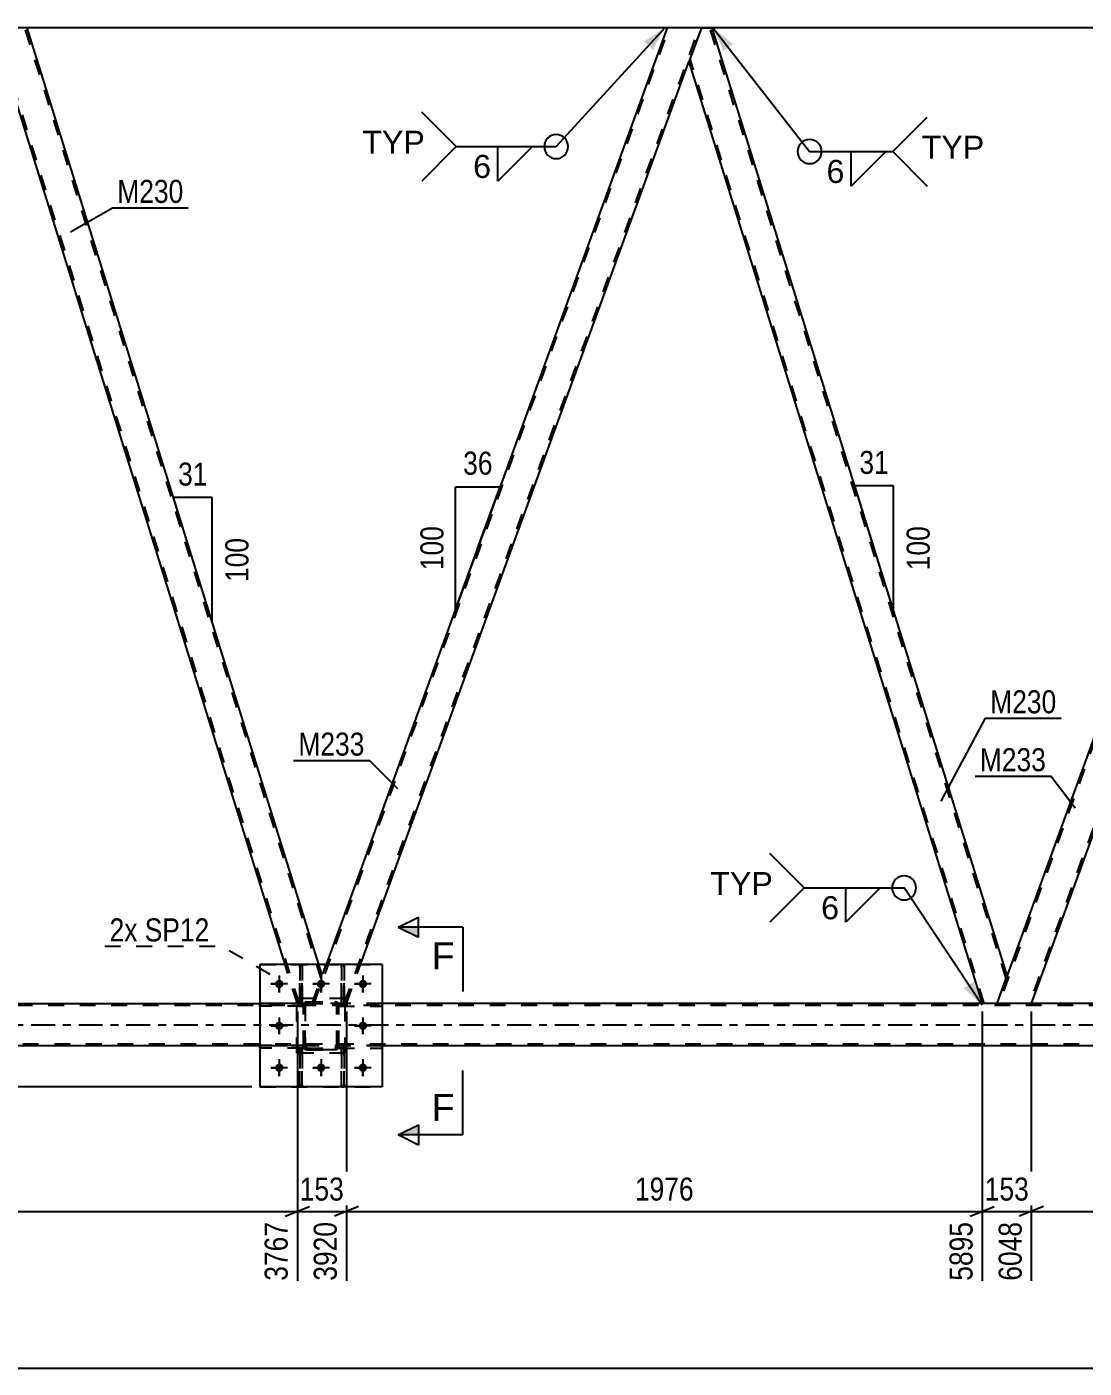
# Model space of a CAD drawing. Header units: millimetres. Extents: x 0 to 841, y 0 to 594.
# Drawn here: x 132.5 to 263.9, y 282.4 to 449 of the extents above; entities that cross this region are included whole.
import ezdxf

# ---------------------------------------------------------------- set-up
doc = ezdxf.new("R2010")
doc.units = ezdxf.units.MM
doc.linetypes.add('DXK_LINE_DOT2', pattern=[3.9198, 1.9599, -1.9599])
doc.linetypes.add('DXK_LINE_DOT3', pattern=[5.9187, 2.979, -0.9799, 0.9799, -0.9799])
doc.styles.add('Arial', font='ARIAL.TTF', dxfattribs={"height": 0.2})
doc.styles.add('Arial Narrow', font='ARIALN.TTF', dxfattribs={"height": 0.2})

# ---------------------------------------------------------------- blocks, each defined once
blk = doc.blocks.new('Part-247343265-35528 - 2635')
at = {"color": 7, "linetype": 'DXK_LINE_DOT2'}
for p, q in [((161.43, 327.33), (161.43, 327.65)), ((161.43, 327.65), (166.83, 327.65)), ((166.83, 327.33), (161.43, 327.33)), ((166.23, 327.33), (166.23, 327.65)), ((166.23, 327.65), (166.83, 327.65)), ((166.23, 327.33), (166.83, 327.33)), ((166.83, 327.33), (166.83, 327.65)), ((166.83, 327.65), (166.83, 327.33))]:
    blk.add_line(p, q, dxfattribs=at)
blk = doc.blocks.new('Part-247343265-35522 - 2635')
at = {"color": 7, "linetype": 'DXK_LINE_DOT2'}
for p, q in [((166.83, 327.41), (166.87, 327.59)), ((166.87, 327.59), (166.83, 327.41)), ((166.83, 322.37), (166.83, 327.41)), ((166.83, 327.41), (166.83, 327.41)), ((166.83, 322.37), (166.83, 327.41)), ((167.07, 327.41), (167.09, 327.5)), ((167.09, 327.5), (167.07, 327.41)), ((167.07, 322.37), (167.07, 327.41)), ((167.07, 327.41), (167.07, 327.41)), ((167.07, 327.41), (167.07, 322.37)), ((167.09, 327.5), (167.14, 327.58)), ((167.14, 327.58), (167.09, 327.5)), ((167.13, 327.85), (167.31, 327.89)), ((167.31, 327.89), (167.13, 327.85)), ((167.14, 327.58), (167.22, 327.63)), ((167.22, 327.63), (167.14, 327.58)), ((167.22, 327.63), (167.31, 327.65)), ((167.31, 327.65), (167.22, 327.63)), ((167.31, 327.89), (170.75, 327.89)), ((167.31, 327.89), (167.31, 327.89)), ((167.31, 327.89), (170.75, 327.89)), ((167.31, 327.65), (170.75, 327.65)), ((167.31, 327.65), (167.31, 327.65)), ((167.31, 327.65), (170.75, 327.65)), ((170.75, 327.89), (170.75, 327.89)), ((170.75, 327.89), (170.93, 327.85)), ((170.93, 327.85), (170.75, 327.89)), ((170.75, 327.65), (170.75, 327.65)), ((170.75, 327.65), (170.84, 327.63)), ((170.84, 327.63), (170.92, 327.58)), ((170.92, 327.58), (170.97, 327.5)), ((170.97, 327.5), (170.92, 327.58)), ((170.97, 327.5), (170.99, 327.41)), ((170.99, 327.41), (170.97, 327.5)), ((170.99, 322.37), (170.99, 327.41)), ((170.99, 327.41), (170.99, 327.41)), ((170.99, 322.37), (170.99, 327.41)), ((171.19, 327.59), (171.23, 327.41)), ((171.23, 327.41), (171.19, 327.59)), ((171.23, 322.37), (171.23, 327.41)), ((171.23, 327.41), (171.23, 327.41)), ((171.23, 322.37), (171.23, 327.41)), ((166.83, 322.37), (166.83, 322.37)), ((166.87, 322.19), (166.83, 322.37)), ((166.83, 322.37), (166.87, 322.19)), ((167.07, 322.37), (167.07, 322.37)), ((167.09, 322.28), (167.07, 322.37)), ((167.07, 322.37), (167.09, 322.28)), ((167.14, 322.2), (167.09, 322.28)), ((167.09, 322.28), (167.14, 322.2)), ((167.31, 321.89), (167.13, 321.93)), ((167.13, 321.93), (167.31, 321.89)), ((167.22, 322.15), (167.14, 322.2)), ((167.31, 322.13), (167.22, 322.15)), ((167.31, 322.13), (170.75, 322.13)), ((167.31, 322.13), (167.31, 322.13)), ((167.31, 322.13), (170.75, 322.13)), ((167.31, 321.89), (170.75, 321.89)), ((167.31, 321.89), (167.31, 321.89)), ((170.75, 321.89), (167.31, 321.89)), ((170.84, 322.15), (170.75, 322.13)), ((170.75, 322.13), (170.84, 322.15)), ((170.75, 322.13), (170.75, 322.13)), ((170.93, 321.93), (170.75, 321.89)), ((170.75, 321.89), (170.93, 321.93)), ((170.75, 321.89), (170.75, 321.89)), ((170.92, 322.2), (170.84, 322.15)), ((170.84, 322.15), (170.92, 322.2)), ((170.97, 322.28), (170.92, 322.2)), ((170.92, 322.2), (170.97, 322.28)), ((170.99, 322.37), (170.97, 322.28)), ((170.97, 322.28), (170.99, 322.37)), ((170.99, 322.37), (170.99, 322.37)), ((171.23, 322.37), (171.19, 322.19)), ((171.19, 322.19), (171.23, 322.37)), ((171.23, 322.37), (171.23, 322.37))]:
    blk.add_line(p, q, dxfattribs=at)
at = {"color": 7, "linetype": 'DXK_LINE_DOT3'}
blk.add_line((169.03, 324.89), (169.03, 324.89), dxfattribs=at)
at = {"color": 7, "linetype": 'DXK_LINE_DOT2'}
for centre, start, end in [((167.31, 327.41), 112.5, 157.5), ((167.31, 327.41), 112.5, 157.5), ((170.75, 327.41), 22.5, 67.5), ((170.75, 327.41), 22.5, 67.5), ((167.31, 322.37), 202.5, 247.5), ((167.31, 322.37), 202.5, 247.5), ((170.75, 322.37), 292.5, 337.5), ((170.75, 322.37), 292.5, 337.5)]:
    blk.add_arc(centre, 0.48, start, end, dxfattribs=at)
blk = doc.blocks.new('Part-247343265-35540 - 2635')
at = {"color": 7, "linetype": 'DXK_LINE_DOT2'}
for p, q in [((161.43, 332.49), (176.63, 332.49)), ((161.43, 332.49), (161.43, 317.29)), ((176.63, 332.49), (176.63, 317.29)), ((161.43, 317.29), (176.63, 317.29))]:
    blk.add_line(p, q, dxfattribs=at)
blk = doc.blocks.new('Part-247343265-35508 - 2635')
at = {"color": 2, "linetype": 'Continuous'}
for p, q in [((131.16, 448.89), (129.62, 444.64)), ((132.48, 448.89), (131.16, 448.89)), ((168.76, 332.49), (132.48, 448.89)), ((164.57, 332.49), (129.62, 444.64))]:
    blk.add_line(p, q, dxfattribs=at)
at = {"color": 7, "linetype": 'DXK_LINE_DOT2'}
for p, q in [((169.05, 330.77), (132.23, 448.89)), ((166.33, 327.67), (129.75, 445.01)), ((166.08, 327.67), (164.57, 332.49)), ((169.18, 331.14), (168.76, 332.49)), ((167.92, 327.67), (169.18, 331.14)), ((166.08, 327.67), (167.92, 327.67))]:
    blk.add_line(p, q, dxfattribs=at)
blk = doc.blocks.new('Part-247343265-35531 - 2635')
at = {"color": 7, "linetype": 'DXK_LINE_DOT2'}
for p, q in [((166.7, 322.13), (166.38, 322.13)), ((166.38, 321.53), (166.38, 322.13)), ((166.38, 317.29), (166.38, 322.13)), ((166.7, 322.13), (166.7, 322.13)), ((166.7, 322.13), (166.7, 321.53)), ((166.7, 317.29), (166.7, 322.13)), ((166.7, 321.53), (166.38, 321.53)), ((166.38, 317.29), (166.38, 321.53)), ((166.7, 321.53), (166.7, 317.29)), ((166.7, 317.29), (166.38, 317.29))]:
    blk.add_line(p, q, dxfattribs=at)
blk = doc.blocks.new('Part-247343265-35500 - 2635')
at = {"color": 7, "linetype": 'DXK_LINE_DOT2'}
for p, q in [((168.18, 327.67), (212.3, 448.89)), ((171.92, 327.67), (216.04, 448.89)), ((216.3, 448.89), (214.75, 444.64)), ((167.92, 327.67), (169.68, 332.49)), ((172.18, 327.67), (173.93, 332.49)), ((172.18, 327.67), (167.92, 327.67))]:
    blk.add_line(p, q, dxfattribs=at)
at = {"color": 2, "linetype": 'Continuous'}
for p, q in [((212.04, 448.89), (169.68, 332.49)), ((216.3, 448.89), (212.04, 448.89)), ((173.93, 332.49), (214.75, 444.64))]:
    blk.add_line(p, q, dxfattribs=at)
blk = doc.blocks.new('Part-247343265-35501 - 2635')
at = {"color": 7, "linetype": 'DXK_LINE_DOT2'}
for p, q in [((297.43, 448.89), (253.31, 327.67)), ((301.18, 448.89), (257.06, 327.67)), ((301.43, 448.89), (299.88, 444.64)), ((254.32, 331.14), (253.05, 327.67)), ((257.31, 327.67), (253.05, 327.67))]:
    blk.add_line(p, q, dxfattribs=at)
at = {"color": 2, "linetype": 'Continuous'}
for p, q in [((297.17, 448.89), (254.32, 331.14)), ((297.17, 448.89), (301.43, 448.89)), ((299.88, 444.64), (257.31, 327.67))]:
    blk.add_line(p, q, dxfattribs=at)
blk = doc.blocks.new('Part-247343265-35509 - 2635')
at = {"color": 2, "linetype": 'Continuous'}
for p, q in [((216.3, 448.89), (214.75, 444.64)), ((216.3, 448.89), (217.62, 448.89)), ((254.32, 331.14), (217.62, 448.89)), ((214.75, 444.64), (251.21, 327.67)), ((253.05, 327.67), (254.32, 331.14))]:
    blk.add_line(p, q, dxfattribs=at)
at = {"color": 7, "linetype": 'DXK_LINE_DOT2'}
for p, q in [((254.18, 330.77), (217.36, 448.89)), ((251.46, 327.67), (214.89, 445.01)), ((253.05, 327.67), (251.21, 327.67))]:
    blk.add_line(p, q, dxfattribs=at)
blk = doc.blocks.new('Part-247343265-35519 - 2635')
at = {"color": 7, "linetype": 'DXK_LINE_DOT2'}
for p, q in [((166.83, 327.41), (166.87, 327.59)), ((166.87, 327.59), (166.83, 327.41)), ((166.83, 322.37), (166.83, 327.41)), ((166.83, 327.41), (166.83, 327.41)), ((166.83, 322.37), (166.83, 327.41)), ((167.07, 327.41), (167.09, 327.5)), ((167.09, 327.5), (167.07, 327.41)), ((167.07, 322.37), (167.07, 327.41)), ((167.07, 327.41), (167.07, 327.41)), ((167.07, 327.41), (167.07, 322.37)), ((167.09, 327.5), (167.14, 327.58)), ((167.14, 327.58), (167.09, 327.5)), ((167.13, 327.85), (167.31, 327.89)), ((167.31, 327.89), (167.13, 327.85)), ((167.14, 327.58), (167.22, 327.63)), ((167.22, 327.63), (167.14, 327.58)), ((167.22, 327.63), (167.31, 327.65)), ((167.31, 327.65), (167.22, 327.63)), ((167.31, 327.89), (170.75, 327.89)), ((167.31, 327.89), (167.31, 327.89)), ((167.31, 327.89), (170.75, 327.89)), ((167.31, 327.65), (170.75, 327.65)), ((167.31, 327.65), (167.31, 327.65)), ((167.31, 327.65), (170.75, 327.65)), ((170.75, 327.89), (170.75, 327.89)), ((170.75, 327.89), (170.93, 327.85)), ((170.93, 327.85), (170.75, 327.89)), ((170.75, 327.65), (170.75, 327.65)), ((170.75, 327.65), (170.84, 327.63)), ((170.84, 327.63), (170.92, 327.58)), ((170.92, 327.58), (170.97, 327.5)), ((170.97, 327.5), (170.92, 327.58)), ((170.97, 327.5), (170.99, 327.41)), ((170.99, 327.41), (170.97, 327.5)), ((170.99, 322.37), (170.99, 327.41)), ((170.99, 327.41), (170.99, 327.41)), ((170.99, 322.37), (170.99, 327.41)), ((171.19, 327.59), (171.23, 327.41)), ((171.23, 327.41), (171.19, 327.59)), ((171.23, 322.37), (171.23, 327.41)), ((171.23, 327.41), (171.23, 327.41)), ((171.23, 322.37), (171.23, 327.41)), ((166.83, 322.37), (166.83, 322.37)), ((166.87, 322.19), (166.83, 322.37)), ((166.83, 322.37), (166.87, 322.19)), ((167.07, 322.37), (167.07, 322.37)), ((167.09, 322.28), (167.07, 322.37)), ((167.07, 322.37), (167.09, 322.28)), ((167.14, 322.2), (167.09, 322.28)), ((167.09, 322.28), (167.14, 322.2)), ((167.31, 321.89), (167.13, 321.93)), ((167.13, 321.93), (167.31, 321.89)), ((167.22, 322.15), (167.14, 322.2)), ((167.31, 322.13), (167.22, 322.15)), ((167.31, 322.13), (170.75, 322.13)), ((167.31, 322.13), (167.31, 322.13)), ((167.31, 322.13), (170.75, 322.13)), ((167.31, 321.89), (170.75, 321.89)), ((167.31, 321.89), (167.31, 321.89)), ((170.75, 321.89), (167.31, 321.89)), ((170.84, 322.15), (170.75, 322.13)), ((170.75, 322.13), (170.84, 322.15)), ((170.75, 322.13), (170.75, 322.13)), ((170.93, 321.93), (170.75, 321.89)), ((170.75, 321.89), (170.93, 321.93)), ((170.75, 321.89), (170.75, 321.89)), ((170.92, 322.2), (170.84, 322.15)), ((170.84, 322.15), (170.92, 322.2)), ((170.97, 322.28), (170.92, 322.2)), ((170.92, 322.2), (170.97, 322.28)), ((170.99, 322.37), (170.97, 322.28)), ((170.97, 322.28), (170.99, 322.37)), ((170.99, 322.37), (170.99, 322.37)), ((171.23, 322.37), (171.19, 322.19)), ((171.19, 322.19), (171.23, 322.37)), ((171.23, 322.37), (171.23, 322.37))]:
    blk.add_line(p, q, dxfattribs=at)
at = {"color": 7, "linetype": 'DXK_LINE_DOT3'}
blk.add_line((169.03, 324.89), (169.03, 324.89), dxfattribs=at)
at = {"color": 7, "linetype": 'DXK_LINE_DOT2'}
for centre, start, end in [((167.31, 327.41), 112.5, 157.5), ((167.31, 327.41), 112.5, 157.5), ((170.75, 327.41), 22.5, 67.5), ((170.75, 327.41), 22.5, 67.5), ((167.31, 322.37), 202.5, 247.5), ((167.31, 322.37), 202.5, 247.5), ((170.75, 322.37), 292.5, 337.5), ((170.75, 322.37), 292.5, 337.5)]:
    blk.add_arc(centre, 0.48, start, end, dxfattribs=at)
blk = doc.blocks.new('Part-247343265-35520 - 2635')
at = {"color": 7, "linetype": 'DXK_LINE_DOT2'}
for p, q in [((172.03, 328.29), (166.03, 328.29)), ((166.03, 321.49), (166.03, 328.29)), ((172.03, 321.49), (172.03, 328.29)), ((172.03, 321.49), (166.03, 321.49))]:
    blk.add_line(p, q, dxfattribs=at)
blk = doc.blocks.new('Part-247343265-35521 - 2635')
at = {"color": 7, "linetype": 'DXK_LINE_DOT2'}
for p, q in [((172.03, 328.29), (166.03, 328.29)), ((166.03, 321.49), (166.03, 328.29)), ((172.03, 321.49), (172.03, 328.29)), ((172.03, 321.49), (166.03, 321.49))]:
    blk.add_line(p, q, dxfattribs=at)
blk = doc.blocks.new('Part-247343265-35523 - 2635')
at = {"color": 7, "linetype": 'DXK_LINE_DOT2'}
for p, q in [((166.38, 322.13), (166.38, 322.13)), ((166.38, 322.13), (166.38, 321.53)), ((166.38, 317.29), (166.38, 322.13)), ((166.7, 322.13), (166.38, 322.13)), ((166.7, 321.53), (166.7, 322.13)), ((166.7, 317.29), (166.7, 322.13)), ((166.38, 321.53), (166.38, 317.29)), ((166.38, 321.53), (166.7, 321.53)), ((166.7, 317.29), (166.7, 321.53)), ((166.38, 317.29), (166.7, 317.29))]:
    blk.add_line(p, q, dxfattribs=at)
blk = doc.blocks.new('Part-247343265-35524 - 2635')
at = {"color": 7, "linetype": 'DXK_LINE_DOT2'}
for p, q in [((171.58, 322.13), (171.58, 322.13)), ((171.58, 322.13), (171.58, 321.53)), ((171.58, 317.29), (171.58, 322.13)), ((171.9, 322.13), (171.58, 322.13)), ((171.9, 321.53), (171.9, 322.13)), ((171.9, 317.29), (171.9, 322.13)), ((171.58, 321.53), (171.58, 317.29)), ((171.58, 321.53), (171.9, 321.53)), ((171.9, 317.29), (171.9, 321.53)), ((171.58, 317.29), (171.9, 317.29))]:
    blk.add_line(p, q, dxfattribs=at)
blk = doc.blocks.new('Part-247343265-35525 - 2635')
at = {"color": 7, "linetype": 'DXK_LINE_DOT2'}
for p, q in [((166.7, 332.49), (166.38, 332.49)), ((166.38, 332.49), (166.38, 328.25)), ((166.7, 328.25), (166.7, 332.49)), ((166.38, 329.86), (166.38, 327.65)), ((166.7, 329.86), (166.7, 327.65)), ((166.7, 328.25), (166.38, 328.25)), ((166.38, 328.25), (166.38, 327.65)), ((166.7, 327.65), (166.38, 327.65)), ((166.7, 327.65), (166.7, 328.25)), ((166.7, 327.65), (166.7, 327.65))]:
    blk.add_line(p, q, dxfattribs=at)
blk = doc.blocks.new('Part-247343265-35526 - 2635')
at = {"color": 7, "linetype": 'DXK_LINE_DOT2'}
for p, q in [((171.9, 332.49), (171.58, 332.49)), ((171.58, 332.49), (171.58, 328.25)), ((171.9, 328.25), (171.9, 332.49)), ((171.58, 329.86), (171.58, 327.65)), ((171.9, 329.86), (171.9, 327.65)), ((171.9, 328.25), (171.58, 328.25)), ((171.58, 328.25), (171.58, 327.65)), ((171.9, 327.65), (171.58, 327.65)), ((171.9, 327.65), (171.9, 328.25)), ((171.9, 327.65), (171.9, 327.65))]:
    blk.add_line(p, q, dxfattribs=at)
blk = doc.blocks.new('Part-247343265-35527 - 2635')
at = {"color": 7, "linetype": 'DXK_LINE_DOT2'}
for p, q in [((161.43, 322.13), (161.43, 322.45)), ((161.43, 322.45), (166.83, 322.45)), ((166.83, 322.13), (161.43, 322.13)), ((166.23, 322.13), (166.23, 322.45)), ((166.23, 322.45), (166.83, 322.45)), ((166.23, 322.13), (166.83, 322.13)), ((166.83, 322.13), (166.83, 322.45)), ((166.83, 322.45), (166.83, 322.13))]:
    blk.add_line(p, q, dxfattribs=at)
blk = doc.blocks.new('Part-247343265-35529 - 2635')
at = {"color": 7, "linetype": 'DXK_LINE_DOT2'}
for p, q in [((176.63, 322.45), (171.23, 322.45)), ((171.23, 322.45), (171.23, 322.13)), ((171.23, 322.13), (171.23, 322.45)), ((171.23, 322.13), (176.63, 322.13)), ((171.83, 322.13), (171.83, 322.45)), ((176.63, 322.45), (176.63, 322.13))]:
    blk.add_line(p, q, dxfattribs=at)
blk = doc.blocks.new('Part-247343265-35530 - 2635')
at = {"color": 7, "linetype": 'DXK_LINE_DOT2'}
for p, q in [((176.63, 327.65), (171.23, 327.65)), ((171.23, 327.65), (171.23, 327.33)), ((171.23, 327.33), (171.23, 327.65)), ((171.23, 327.33), (176.63, 327.33)), ((171.83, 327.33), (171.83, 327.65)), ((176.63, 327.65), (176.63, 327.33))]:
    blk.add_line(p, q, dxfattribs=at)
blk = doc.blocks.new('Part-247343265-35532 - 2635')
at = {"color": 7, "linetype": 'DXK_LINE_DOT2'}
for p, q in [((171.9, 322.13), (171.58, 322.13)), ((171.58, 321.53), (171.58, 322.13)), ((171.58, 317.29), (171.58, 322.13)), ((171.9, 322.13), (171.9, 322.13)), ((171.9, 322.13), (171.9, 321.53)), ((171.9, 317.29), (171.9, 322.13)), ((171.9, 321.53), (171.58, 321.53)), ((171.58, 317.29), (171.58, 321.53)), ((171.9, 321.53), (171.9, 317.29)), ((171.9, 317.29), (171.58, 317.29))]:
    blk.add_line(p, q, dxfattribs=at)
blk = doc.blocks.new('Part-247343265-35533 - 2635')
at = {"color": 2, "linetype": 'Continuous'}
for p, q in [((166.38, 332.49), (166.38, 332.49)), ((166.38, 332.49), (166.7, 332.49)), ((166.7, 332.49), (166.7, 332.49))]:
    blk.add_line(p, q, dxfattribs=at)
at = {"color": 7, "linetype": 'DXK_LINE_DOT2'}
for p, q in [((166.38, 328.25), (166.38, 332.49)), ((166.38, 332.49), (166.38, 327.65)), ((166.7, 328.25), (166.7, 332.49)), ((166.7, 332.49), (166.7, 327.65)), ((166.38, 327.65), (166.38, 328.25)), ((166.38, 328.25), (166.7, 328.25)), ((166.38, 327.65), (166.38, 327.65)), ((166.38, 327.65), (166.7, 327.65)), ((166.7, 328.25), (166.7, 327.65))]:
    blk.add_line(p, q, dxfattribs=at)
blk = doc.blocks.new('Part-247343265-35534 - 2635')
at = {"color": 2, "linetype": 'Continuous'}
for p, q in [((171.58, 332.49), (171.58, 332.49)), ((171.58, 332.49), (171.9, 332.49)), ((171.9, 332.49), (171.9, 332.49))]:
    blk.add_line(p, q, dxfattribs=at)
at = {"color": 7, "linetype": 'DXK_LINE_DOT2'}
for p, q in [((171.58, 328.25), (171.58, 332.49)), ((171.58, 332.49), (171.58, 327.65)), ((171.9, 328.25), (171.9, 332.49)), ((171.9, 332.49), (171.9, 327.65)), ((171.58, 327.65), (171.58, 328.25)), ((171.58, 328.25), (171.9, 328.25)), ((171.58, 327.65), (171.58, 327.65)), ((171.58, 327.65), (171.9, 327.65)), ((171.9, 328.25), (171.9, 327.65))]:
    blk.add_line(p, q, dxfattribs=at)
blk = doc.blocks.new('Part-247343265-35535 - 2635')
at = {"color": 7, "linetype": 'DXK_LINE_DOT2'}
for p, q in [((166.83, 322.45), (161.43, 322.45)), ((161.43, 322.45), (161.43, 322.13)), ((166.83, 322.13), (161.43, 322.13)), ((166.23, 322.13), (166.23, 322.45)), ((166.83, 322.45), (166.83, 322.13)), ((166.83, 322.13), (166.83, 322.45))]:
    blk.add_line(p, q, dxfattribs=at)
blk = doc.blocks.new('Part-247343265-35536 - 2635')
at = {"color": 7, "linetype": 'DXK_LINE_DOT2'}
for p, q in [((166.83, 327.65), (161.43, 327.65)), ((161.43, 327.65), (161.43, 327.33)), ((166.83, 327.33), (161.43, 327.33)), ((166.23, 327.33), (166.23, 327.65)), ((166.83, 327.65), (166.83, 327.33)), ((166.83, 327.33), (166.83, 327.65))]:
    blk.add_line(p, q, dxfattribs=at)
blk = doc.blocks.new('Part-247343265-35537 - 2635')
at = {"color": 7, "linetype": 'DXK_LINE_DOT2'}
for p, q in [((171.23, 322.13), (171.23, 322.45)), ((171.83, 322.45), (171.23, 322.45)), ((171.23, 322.45), (171.23, 322.13)), ((176.63, 322.45), (171.23, 322.45)), ((171.83, 322.13), (171.23, 322.13)), ((171.23, 322.13), (176.63, 322.13)), ((171.83, 322.13), (171.83, 322.45)), ((176.63, 322.13), (176.63, 322.45))]:
    blk.add_line(p, q, dxfattribs=at)
blk = doc.blocks.new('Part-247343265-35538 - 2635')
at = {"color": 7, "linetype": 'DXK_LINE_DOT2'}
for p, q in [((171.23, 327.33), (171.23, 327.65)), ((171.83, 327.65), (171.23, 327.65)), ((171.23, 327.65), (171.23, 327.33)), ((176.63, 327.65), (171.23, 327.65)), ((171.83, 327.33), (171.23, 327.33)), ((171.23, 327.33), (176.63, 327.33)), ((171.83, 327.33), (171.83, 327.65)), ((176.63, 327.33), (176.63, 327.65))]:
    blk.add_line(p, q, dxfattribs=at)
blk = doc.blocks.new('Part-247343265-35539 - 2635')
at = {"color": 2, "linetype": 'Continuous'}
for p, q in [((176.63, 332.49), (161.43, 332.49)), ((161.43, 332.49), (161.43, 317.29)), ((176.63, 332.49), (176.63, 317.29)), ((176.63, 317.29), (161.43, 317.29))]:
    blk.add_line(p, q, dxfattribs=at)
blk = doc.blocks.new('Part-247343265-35614 - 2635')
at = {"color": 7, "linetype": 'DXK_LINE_DOT2'}
for p, q in [((132.48, 448.89), (126.91, 448.89)), ((727.1, 448.89), (212.04, 448.89)), ((217.62, 448.89), (212.04, 448.89))]:
    blk.add_line(p, q, dxfattribs=at)
at = {"color": 2, "linetype": 'Continuous'}
for p, q in [((212.04, 448.89), (132.48, 448.89)), ((297.17, 448.89), (217.62, 448.89))]:
    blk.add_line(p, q, dxfattribs=at)
blk = doc.blocks.new('Part-247343265-35615 - 2635')
at = {"color": 2, "linetype": 'Continuous'}
for p, q in [((61.96, 327.67), (161.43, 327.67)), ((331.7, 327.67), (176.63, 327.67)), ((161.43, 322.39), (61.96, 322.39)), ((331.7, 322.39), (176.63, 322.39))]:
    blk.add_line(p, q, dxfattribs=at)
at = {"color": 7, "linetype": 'DXK_LINE_DOT2'}
for p, q in [((736.81, 327.43), (61.96, 327.43)), ((176.63, 327.67), (161.43, 327.67)), ((737.57, 322.63), (61.96, 322.63)), ((176.63, 322.39), (161.43, 322.39))]:
    blk.add_line(p, q, dxfattribs=at)
at = {"color": 7, "linetype": 'DXK_LINE_DOT3'}
blk.add_line((61.96, 325.03), (747.19, 325.03), dxfattribs=at)
blk = doc.blocks.new('Bolt-247343265-35620 - 2635')
at = {"linetype": 'Continuous'}
for points in [[(164.35, 330.09, -1), (163.31, 330.09, -1)], [(169.55, 330.09, -1), (168.51, 330.09, -1)], [(174.75, 330.09, -1), (173.71, 330.09, -1)], [(164.35, 324.89, -1), (163.31, 324.89, -1)], [(174.75, 324.89, -1), (173.71, 324.89, -1)], [(164.35, 319.69, -1), (163.31, 319.69, -1)], [(169.55, 319.69, -1), (168.51, 319.69, -1)], [(174.75, 319.69, -1), (173.71, 319.69, -1)]]:
    blk.add_hatch(color=1, dxfattribs=at).paths.add_polyline_path(points)
at = {"color": 1, "linetype": 'Continuous'}
for p, q in [((164.87, 330.09), (162.79, 330.09)), ((163.83, 331.13), (163.83, 329.05)), ((170.07, 330.09), (167.99, 330.09)), ((169.03, 331.13), (169.03, 329.05)), ((175.27, 330.09), (173.19, 330.09)), ((174.23, 331.13), (174.23, 329.05)), ((163.83, 325.93), (163.83, 323.85)), ((174.23, 325.93), (174.23, 323.85)), ((164.87, 324.89), (162.79, 324.89)), ((175.27, 324.89), (173.19, 324.89)), ((163.83, 320.73), (163.83, 318.65)), ((169.03, 320.73), (169.03, 318.65)), ((174.23, 320.73), (174.23, 318.65)), ((164.87, 319.69), (162.79, 319.69)), ((170.07, 319.69), (167.99, 319.69)), ((175.27, 319.69), (173.19, 319.69))]:
    blk.add_line(p, q, dxfattribs=at)
blk = doc.blocks.new('Bolt-247343265-35621 - 2635')
at = {"color": 1, "linetype": 'Continuous'}
for p, q in [((162.79, 330.09), (163.48, 330.09)), ((163.83, 331.13), (163.83, 330.44)), ((164.87, 330.09), (164.18, 330.09)), ((167.99, 330.09), (168.68, 330.09)), ((169.03, 331.13), (169.03, 330.44)), ((170.07, 330.09), (169.38, 330.09)), ((173.19, 330.09), (173.88, 330.09)), ((174.23, 331.13), (174.23, 330.44)), ((175.27, 330.09), (174.58, 330.09)), ((163.83, 329.05), (163.83, 329.74)), ((169.03, 329.05), (169.03, 329.74)), ((174.23, 329.05), (174.23, 329.74)), ((163.83, 325.93), (163.83, 325.24)), ((174.23, 325.93), (174.23, 325.24)), ((162.79, 324.89), (163.48, 324.89)), ((163.83, 323.85), (163.83, 324.54)), ((164.87, 324.89), (164.18, 324.89)), ((173.19, 324.89), (173.88, 324.89)), ((174.23, 323.85), (174.23, 324.54)), ((175.27, 324.89), (174.58, 324.89)), ((163.83, 320.73), (163.83, 320.04)), ((169.03, 320.73), (169.03, 320.04)), ((174.23, 320.73), (174.23, 320.04)), ((162.79, 319.69), (163.48, 319.69)), ((163.83, 318.65), (163.83, 319.34)), ((164.87, 319.69), (164.18, 319.69)), ((167.99, 319.69), (168.68, 319.69)), ((169.03, 318.65), (169.03, 319.34)), ((170.07, 319.69), (169.38, 319.69)), ((173.19, 319.69), (173.88, 319.69)), ((174.23, 318.65), (174.23, 319.34)), ((175.27, 319.69), (174.58, 319.69))]:
    blk.add_line(p, q, dxfattribs=at)
blk = doc.blocks.new('AngleDimension-247343265-46971 - 2635')
at = {"color": 7, "linetype": 'Continuous'}
for p, q in [((185.74, 391.86), (191.28, 391.86)), ((185.74, 376.63), (191.28, 391.86)), ((185.74, 376.63), (185.74, 391.86)), ((188.49, 384.18), (191.28, 391.86))]:
    blk.add_line(p, q, dxfattribs=at)
at = {"color": 0}
for points in [[(190.94, 392.76), (190.94, 396.96), (186.09, 396.96), (186.09, 392.76)], [(184.84, 387.59), (180.64, 387.59), (180.64, 380.9), (184.84, 380.9)]]:
    blk.add_wipeout(points, dxfattribs=at)
at = {"color": 3, "style": 'Arial Narrow'}
blk.add_text('36', height=2.863, dxfattribs=at).set_placement((186.69, 393.36))
blk.add_text('100', height=2.863, rotation=90.0002, dxfattribs=at).set_placement((184.24, 381.5))
blk = doc.blocks.new('StraightDimension-247343265-45907 - 2635')
at = {"color": 7, "linetype": 'Continuous'}
for p, q in [((74.28, 461.69), (26.78, 461.69)), ((30.23, 460.19), (29.03, 463.19)), ((29.63, 317.29), (29.63, 461.69)), ((29.03, 318.79), (30.23, 315.79)), ((160.43, 317.29), (26.78, 317.29))]:
    blk.add_line(p, q, dxfattribs=at)
at = {"color": 0}
blk.add_wipeout([(28.88, 393.74), (24.68, 393.74), (24.68, 385.23), (28.88, 385.23)], dxfattribs=at)
at = {"color": 3, "style": 'Arial Narrow'}
blk.add_text('3610', height=2.863, rotation=90.0002, dxfattribs=at).set_placement((28.28, 385.83))
blk = doc.blocks.new('AngleDimension-247343265-46957 - 2635')
at = {"color": 7, "linetype": 'Continuous'}
for p, q in [((154.95, 376.8), (150.68, 390.51)), ((155.5, 390.51), (150.68, 390.51)), ((155.5, 375.04), (150.68, 390.51)), ((155.5, 375.04), (155.5, 390.51))]:
    blk.add_line(p, q, dxfattribs=at)
at = {"color": 0}
for points in [[(155.52, 391.41), (155.52, 395.61), (150.66, 395.61), (150.66, 391.41)], [(160.6, 386.12), (156.4, 386.12), (156.4, 379.43), (160.6, 379.43)]]:
    blk.add_wipeout(points, dxfattribs=at)
at = {"color": 3, "style": 'Arial Narrow'}
blk.add_text('31', height=2.863, dxfattribs=at).set_placement((151.26, 392.01))
blk.add_text('100', height=2.863, rotation=90.0002, dxfattribs=at).set_placement((160, 380.03))
blk = doc.blocks.new('AngleDimension-247343265-46985 - 2635')
at = {"color": 7, "linetype": 'Continuous'}
for p, q in [((238.12, 383.1), (235.36, 391.96)), ((240.18, 391.96), (235.36, 391.96)), ((240.18, 376.5), (235.36, 391.96)), ((240.18, 376.5), (240.18, 391.96))]:
    blk.add_line(p, q, dxfattribs=at)
at = {"color": 0}
for points in [[(240.2, 392.86), (240.2, 397.06), (235.34, 397.06), (235.34, 392.86)], [(245.28, 387.57), (241.08, 387.57), (241.08, 380.89), (245.28, 380.89)]]:
    blk.add_wipeout(points, dxfattribs=at)
at = {"color": 3, "style": 'Arial Narrow'}
blk.add_text('31', height=2.863, dxfattribs=at).set_placement((235.94, 393.46))
blk.add_text('100', height=2.863, rotation=90.0002, dxfattribs=at).set_placement((244.68, 381.49))
blk = doc.blocks.new('StraightDimension-247343265-47166 - 2635')
at = {"color": 7, "linetype": 'Continuous'}
for p, q in [((257.31, 326.67), (257.31, 293.22)), ((336.34, 326.67), (336.34, 293.22)), ((258.81, 302.43), (255.81, 301.23)), ((257.31, 301.83), (336.34, 301.83)), ((334.84, 301.23), (337.84, 302.43))]:
    blk.add_line(p, q, dxfattribs=at)
at = {"color": 0}
blk.add_wipeout([(301.08, 302.58), (301.08, 306.78), (292.57, 306.78), (292.57, 302.58)], dxfattribs=at)
at = {"color": 0, "linetype": 'Continuous'}
blk.add_wipeout([(335.74, 301.13), (331.54, 301.13), (331.54, 292.62), (335.74, 292.62)], dxfattribs=at)
at = {"color": 3, "style": 'Arial Narrow'}
blk.add_text('1976', height=2.863, dxfattribs=at).set_placement((293.17, 303.18))
at = {"color": 3, "linetype": 'Continuous', "style": 'Arial Narrow'}
blk.add_text('8024', height=2.863, rotation=90.0002, dxfattribs=at).set_placement((335.14, 293.22))
blk = doc.blocks.new('StraightDimension-247343265-47167 - 2635')
at = {"color": 7, "linetype": 'Continuous'}
for p, q in [((251.21, 326.67), (251.21, 293.22)), ((257.31, 326.67), (257.31, 293.22)), ((249.71, 301.23), (252.71, 302.43)), ((251.21, 301.83), (257.31, 301.83)), ((258.81, 302.43), (255.81, 301.23))]:
    blk.add_line(p, q, dxfattribs=at)
at = {"color": 0}
blk.add_wipeout([(257.6, 302.58), (257.6, 306.78), (250.92, 306.78), (250.92, 302.58)], dxfattribs=at)
at = {"color": 0, "linetype": 'Continuous'}
blk.add_wipeout([(256.71, 301.13), (252.51, 301.13), (252.51, 292.62), (256.71, 292.62)], dxfattribs=at)
at = {"color": 3, "style": 'Arial Narrow'}
blk.add_text('153', height=2.863, dxfattribs=at).set_placement((251.52, 303.18))
at = {"color": 3, "linetype": 'Continuous', "style": 'Arial Narrow'}
blk.add_text('6048', height=2.863, rotation=90.0002, dxfattribs=at).set_placement((256.11, 293.22))
blk = doc.blocks.new('StraightDimension-247343265-47168 - 2635')
at = {"color": 7, "linetype": 'Continuous'}
for p, q in [((172.18, 326.67), (172.18, 293.22)), ((251.21, 326.67), (251.21, 293.22)), ((173.68, 302.43), (170.68, 301.23)), ((172.18, 301.83), (251.21, 301.83)), ((249.71, 301.23), (252.71, 302.43))]:
    blk.add_line(p, q, dxfattribs=at)
at = {"color": 0}
blk.add_wipeout([(215.95, 302.58), (215.95, 306.78), (207.44, 306.78), (207.44, 302.58)], dxfattribs=at)
at = {"color": 0, "linetype": 'Continuous'}
blk.add_wipeout([(250.61, 301.13), (246.41, 301.13), (246.41, 292.62), (250.61, 292.62)], dxfattribs=at)
at = {"color": 3, "style": 'Arial Narrow'}
blk.add_text('1976', height=2.863, dxfattribs=at).set_placement((208.04, 303.18))
at = {"color": 3, "linetype": 'Continuous', "style": 'Arial Narrow'}
blk.add_text('5895', height=2.863, rotation=90.0002, dxfattribs=at).set_placement((250.01, 293.22))
blk = doc.blocks.new('StraightDimension-247343265-47169 - 2635')
at = {"color": 7, "linetype": 'Continuous'}
for p, q in [((166.08, 326.67), (166.08, 293.22)), ((172.18, 326.67), (172.18, 293.22)), ((164.58, 301.23), (167.58, 302.43)), ((166.08, 301.83), (172.18, 301.83)), ((173.68, 302.43), (170.68, 301.23))]:
    blk.add_line(p, q, dxfattribs=at)
at = {"color": 0}
blk.add_wipeout([(172.47, 302.58), (172.47, 306.78), (165.78, 306.78), (165.78, 302.58)], dxfattribs=at)
at = {"color": 0, "linetype": 'Continuous'}
blk.add_wipeout([(171.58, 301.13), (167.38, 301.13), (167.38, 292.62), (171.58, 292.62)], dxfattribs=at)
at = {"color": 3, "style": 'Arial Narrow'}
blk.add_text('153', height=2.863, dxfattribs=at).set_placement((166.38, 303.18))
at = {"color": 3, "linetype": 'Continuous', "style": 'Arial Narrow'}
blk.add_text('3920', height=2.863, rotation=90.0002, dxfattribs=at).set_placement((170.98, 293.22))
blk = doc.blocks.new('StraightDimension-247343265-47170 - 2635')
at = {"color": 7, "linetype": 'Continuous'}
for p, q in [((82.79, 326.67), (82.79, 293.22)), ((166.08, 326.67), (166.08, 293.22)), ((84.29, 302.43), (81.29, 301.23)), ((82.79, 301.83), (166.08, 301.83)), ((164.58, 301.23), (167.58, 302.43))]:
    blk.add_line(p, q, dxfattribs=at)
at = {"color": 0}
blk.add_wipeout([(128.69, 302.58), (128.69, 306.78), (120.17, 306.78), (120.17, 302.58)], dxfattribs=at)
at = {"color": 0, "linetype": 'Continuous'}
blk.add_wipeout([(165.48, 301.13), (161.28, 301.13), (161.28, 292.62), (165.48, 292.62)], dxfattribs=at)
at = {"color": 3, "style": 'Arial Narrow'}
blk.add_text('2082', height=2.863, dxfattribs=at).set_placement((120.77, 303.18))
at = {"color": 3, "linetype": 'Continuous', "style": 'Arial Narrow'}
blk.add_text('3767', height=2.863, rotation=90.0002, dxfattribs=at).set_placement((164.88, 293.22))
blk = doc.blocks.new('StraightDimension-247343265-47565 - 2635')
at = {"color": 7, "linetype": 'Continuous'}
blk.add_line((51.1, 282.36), (789.96, 282.36), dxfattribs=at)
blk = doc.blocks.new('WeldMark-247343265-24895 - 2635')
at = {"linetype": 'Continuous'}
blk.add_hatch(color=30, dxfattribs=at).paths.add_polyline_path([(209.17, 447.18), (211.75, 448.89), (210.28, 446.17)])
at = {"color": 30, "linetype": 'Continuous'}
blk.add_line((211.75, 448.89), (198.25, 434.13), dxfattribs=at)
at = {"color": 3, "linetype": 'Continuous'}
for q in [(181.54, 438.41), (181.54, 429.84)]:
    blk.add_line((185.83, 434.13), q, dxfattribs=at)
for start, end in [(90, 270), (270, 90)]:
    blk.add_arc((198.25, 434.13), 1.5, start, end, dxfattribs=at)
at = {"color": 0}
blk.add_wipeout([(190.35, 430.03), (190.35, 433.43), (187.73, 433.43), (187.73, 430.03)], dxfattribs=at)
at = {"color": 30, "linetype": 'Continuous'}
blk.add_line((185.83, 434.13), (198.25, 434.13), dxfattribs=at)
at = {"color": 3, "linetype": 'Continuous'}
for p, q in [((191.01, 434.13), (195.3, 434.13)), ((195.3, 434.13), (191.01, 429.84)), ((191.01, 429.84), (191.01, 434.13))]:
    blk.add_line(p, q, dxfattribs=at)
at = {"color": 3, "style": 'Arial'}
blk.add_text('6', height=2.87, dxfattribs=at).set_placement((187.93, 430.23))
at = {"color": 0, "linetype": 'Continuous'}
blk.add_wipeout([(181.93, 433.23), (181.93, 436.23), (174.15, 436.23), (174.15, 433.23)], dxfattribs=at)
blk.add_wipeout([(181.93, 433.23), (181.93, 436.23), (174.15, 436.23), (174.15, 433.23)], dxfattribs=at)
at = {"color": 3, "linetype": 'Continuous', "style": 'Arial'}
blk.add_text('TYP', height=2.865, dxfattribs=at).set_placement((174.15, 433.23))
blk = doc.blocks.new('WeldMark-247343265-24862 - 2635')
at = {"linetype": 'Continuous'}
blk.add_hatch(color=30, dxfattribs=at).paths.add_polyline_path([(250.15, 330.39), (251.19, 327.47), (248.9, 329.56)])
at = {"color": 3, "linetype": 'Continuous'}
for q in [(224.79, 346.32), (224.79, 337.75)]:
    blk.add_line((229.08, 342.03), q, dxfattribs=at)
at = {"color": 30, "linetype": 'Continuous'}
blk.add_line((251.19, 327.47), (241.5, 342.03), dxfattribs=at)
at = {"color": 3, "linetype": 'Continuous'}
for start, end in [(90, 270), (270, 90)]:
    blk.add_arc((241.5, 342.03), 1.5, start, end, dxfattribs=at)
at = {"color": 0}
blk.add_wipeout([(233.6, 337.93), (233.6, 341.33), (230.98, 341.33), (230.98, 337.93)], dxfattribs=at)
at = {"color": 30, "linetype": 'Continuous'}
blk.add_line((229.08, 342.03), (241.5, 342.03), dxfattribs=at)
at = {"color": 3, "linetype": 'Continuous'}
for p, q in [((234.26, 342.03), (238.54, 342.03)), ((238.54, 342.03), (234.26, 337.75)), ((234.26, 337.75), (234.26, 342.03))]:
    blk.add_line(p, q, dxfattribs=at)
at = {"color": 3, "style": 'Arial'}
blk.add_text('6', height=2.87, dxfattribs=at).set_placement((231.18, 338.13))
at = {"color": 0, "linetype": 'Continuous'}
blk.add_wipeout([(225.18, 341.13), (225.18, 344.13), (217.4, 344.13), (217.4, 341.13)], dxfattribs=at)
blk.add_wipeout([(225.18, 341.13), (225.18, 344.13), (217.4, 344.13), (217.4, 341.13)], dxfattribs=at)
at = {"color": 3, "linetype": 'Continuous', "style": 'Arial'}
blk.add_text('TYP', height=2.865, dxfattribs=at).set_placement((217.4, 341.13))
blk = doc.blocks.new('WeldMark-247343265-24908 - 2635')
at = {"linetype": 'Continuous'}
blk.add_hatch(color=30, dxfattribs=at).paths.add_polyline_path([(219.06, 445.97), (217.81, 448.79), (220.24, 446.89)])
at = {"color": 30, "linetype": 'Continuous'}
blk.add_line((217.81, 448.79), (229.75, 433.51), dxfattribs=at)
at = {"color": 3, "linetype": 'Continuous'}
for q in [(244.36, 437.79), (244.36, 429.22)]:
    blk.add_line((240.08, 433.51), q, dxfattribs=at)
blk.add_arc((229.75, 433.51), 1.5, 90, 270, dxfattribs=at)
at = {"color": 0}
blk.add_wipeout([(234.28, 429.41), (234.28, 432.81), (231.65, 432.81), (231.65, 429.41)], dxfattribs=at)
at = {"color": 30, "linetype": 'Continuous'}
blk.add_line((229.75, 433.51), (240.08, 433.51), dxfattribs=at)
at = {"color": 3, "linetype": 'Continuous'}
for p, q in [((234.93, 433.51), (239.22, 433.51)), ((239.22, 433.51), (234.93, 429.22)), ((234.93, 429.22), (234.93, 433.51))]:
    blk.add_line(p, q, dxfattribs=at)
blk.add_arc((229.75, 433.51), 1.5, 270, 90, dxfattribs=at)
at = {"color": 3, "style": 'Arial'}
blk.add_text('6', height=2.87, dxfattribs=at).set_placement((231.85, 429.61))
at = {"color": 0, "linetype": 'Continuous'}
blk.add_wipeout([(251.45, 432.61), (251.45, 435.61), (243.68, 435.61), (243.68, 432.61)], dxfattribs=at)
blk.add_wipeout([(251.45, 432.61), (251.45, 435.61), (243.68, 435.61), (243.68, 432.61)], dxfattribs=at)
at = {"color": 3, "linetype": 'Continuous', "style": 'Arial'}
blk.add_text('TYP', height=2.865, dxfattribs=at).set_placement((243.68, 432.61))
blk = doc.blocks.new('Mark-247343265-46000 - 2635')
at = {"color": 0}
blk.add_wipeout([(174.43, 358.46), (174.43, 361.46), (166.21, 361.46), (166.21, 358.46)], dxfattribs=at)
blk.add_wipeout([(174.43, 358.46), (174.43, 361.46), (166.21, 361.46), (166.21, 358.46)], dxfattribs=at)
at = {"color": 30, "linetype": 'Continuous'}
for p in [(165.61, 357.86), (178.57, 354.32)]:
    blk.add_line(p, (175.03, 357.86), dxfattribs=at)
at = {"color": 3, "style": 'Arial Narrow'}
blk.add_text('M233', height=2.863, dxfattribs=at).set_placement((166.21, 358.46))
blk = doc.blocks.new('Mark-247343265-46003 - 2635')
at = {"color": 0}
blk.add_wipeout([(259.13, 356.52), (259.13, 359.52), (250.91, 359.52), (250.91, 356.52)], dxfattribs=at)
blk.add_wipeout([(259.13, 356.52), (259.13, 359.52), (250.91, 359.52), (250.91, 356.52)], dxfattribs=at)
at = {"color": 30, "linetype": 'Continuous'}
for p in [(250.31, 355.92), (262.74, 351.92)]:
    blk.add_line(p, (259.73, 355.92), dxfattribs=at)
at = {"color": 3, "style": 'Arial Narrow'}
blk.add_text('M233', height=2.863, dxfattribs=at).set_placement((250.91, 356.52))
blk = doc.blocks.new('Mark-247343265-46021 - 2635')
at = {"color": 0}
blk.add_wipeout([(151.92, 427.13), (151.92, 430.13), (143.7, 430.13), (143.7, 427.13)], dxfattribs=at)
blk.add_wipeout([(151.92, 427.13), (151.92, 430.13), (143.7, 430.13), (143.7, 427.13)], dxfattribs=at)
at = {"color": 30, "linetype": 'Continuous'}
for p, q in [((137.9, 423.53), (143.1, 426.53)), ((143.1, 426.53), (152.52, 426.53))]:
    blk.add_line(p, q, dxfattribs=at)
at = {"color": 3, "style": 'Arial Narrow'}
blk.add_text('M230', height=2.863, dxfattribs=at).set_placement((143.7, 427.13))
blk = doc.blocks.new('Mark-247343265-46024 - 2635')
at = {"color": 0}
blk.add_wipeout([(260.42, 363.72), (260.42, 366.72), (252.2, 366.72), (252.2, 363.72)], dxfattribs=at)
blk.add_wipeout([(260.42, 363.72), (260.42, 366.72), (252.2, 366.72), (252.2, 363.72)], dxfattribs=at)
at = {"color": 30, "linetype": 'Continuous'}
for p, q in [((246.1, 352.82), (251.6, 363.12)), ((251.6, 363.12), (261.02, 363.12))]:
    blk.add_line(p, q, dxfattribs=at)
at = {"color": 3, "style": 'Arial Narrow'}
blk.add_text('M230', height=2.863, dxfattribs=at).set_placement((252.2, 363.72))
blk = doc.blocks.new('MarkSet-247343265-47814 - 2635')
at = {"color": 30, "linetype": 'DXK_LINE_DOT2'}
blk.add_line((162.71, 331.28), (156.65, 334.78), dxfattribs=at)
at = {"color": 0}
for points in [[(146.21, 335.38), (146.21, 338.38), (142.74, 338.38), (142.74, 335.38)], [(155.15, 335.38), (155.15, 338.38), (147.11, 338.38), (147.11, 335.38)]]:
    blk.add_wipeout(points, dxfattribs=at)
for points in [[(146.21, 335.38), (146.21, 338.38), (142.74, 338.38), (142.74, 335.38)], [(155.15, 335.38), (155.15, 338.38), (147.11, 338.38), (147.11, 335.38)]]:
    blk.add_wipeout(points, dxfattribs=at)
at = {"color": 30, "linetype": 'DXK_LINE_DOT2'}
blk.add_line((142.14, 334.78), (156.65, 334.78), dxfattribs=at)
at = {"color": 3, "style": 'Arial Narrow'}
for s, p in [('2x', (142.74, 335.38)), ('SP12', (147.11, 335.38))]:
    blk.add_text(s, height=2.863, dxfattribs=at).set_placement(p)
blk = doc.blocks.new('SectionMark-247343265-48688 - 2635')
at = {"linetype": 'Continuous'}
for points in [[(181.13, 337.16), (181.13, 335.91), (178.63, 337.16)], [(181.13, 312.58), (181.13, 311.33), (178.63, 311.33)]]:
    blk.add_hatch(color=6, dxfattribs=at).paths.add_polyline_path(points)
at = {"color": 6, "linetype": 'Continuous'}
for p, q in [((178.63, 337.16), (181.13, 338.41)), ((181.13, 335.91), (181.13, 338.41)), ((186.63, 337.16), (178.63, 337.16)), ((178.63, 337.16), (181.13, 335.91)), ((186.63, 337.16), (186.63, 329.16)), ((186.63, 311.33), (186.63, 319.33)), ((178.63, 311.33), (181.13, 312.58)), ((181.13, 312.58), (181.13, 310.08)), ((186.63, 311.33), (178.63, 311.33)), ((181.13, 310.08), (178.63, 311.33))]:
    blk.add_line(p, q, dxfattribs=at)
at = {"color": 0, "linetype": 'Continuous'}
for points in [[(185.63, 331.91), (185.63, 335.41), (182.78, 335.41), (182.78, 331.91)], [(185.63, 313.08), (185.63, 316.58), (182.78, 316.58), (182.78, 313.08)]]:
    blk.add_wipeout(points, dxfattribs=at)
at = {"color": 3, "linetype": 'Continuous', "style": 'Arial'}
for p in [(182.78, 331.91), (182.78, 313.08)]:
    blk.add_text('F', height=3.34, dxfattribs=at).set_placement(p)

msp = doc.modelspace()

# ---------------------------------------------------------------- block references
for name in ['Part-247343265-35614 - 2635', 'Part-247343265-35508 - 2635', 'Part-247343265-35500 - 2635', 'Part-247343265-35509 - 2635', 'Part-247343265-35501 - 2635', 'Part-247343265-35540 - 2635', 'Part-247343265-35539 - 2635', 'Part-247343265-35525 - 2635', 'Part-247343265-35533 - 2635', 'Part-247343265-35526 - 2635', 'Part-247343265-35534 - 2635', 'Bolt-247343265-35620 - 2635', 'Bolt-247343265-35621 - 2635', 'Part-247343265-35615 - 2635', 'Part-247343265-35528 - 2635', 'Part-247343265-35536 - 2635', 'Part-247343265-35520 - 2635', 'Part-247343265-35521 - 2635', 'Part-247343265-35522 - 2635', 'Part-247343265-35519 - 2635', 'Part-247343265-35530 - 2635', 'Part-247343265-35538 - 2635', 'Part-247343265-35527 - 2635', 'Part-247343265-35535 - 2635', 'Part-247343265-35531 - 2635', 'Part-247343265-35523 - 2635', 'Part-247343265-35529 - 2635', 'Part-247343265-35537 - 2635', 'Part-247343265-35524 - 2635', 'Part-247343265-35532 - 2635']:
    msp.add_blockref(name, (0, 0))

# ---------------------------------------------------------------- next in the draw order: block references
for name in ['StraightDimension-247343265-45907 - 2635', 'AngleDimension-247343265-46971 - 2635', 'AngleDimension-247343265-46985 - 2635', 'StraightDimension-247343265-47166 - 2635']:
    msp.add_blockref(name, (0, 0))

# ---------------------------------------------------------------- next in the draw order: block references
for name in ['AngleDimension-247343265-46957 - 2635', 'StraightDimension-247343265-47167 - 2635']:
    msp.add_blockref(name, (0, 0))

# ---------------------------------------------------------------- next in the draw order: block references
msp.add_blockref('StraightDimension-247343265-47168 - 2635', (0, 0))

# ---------------------------------------------------------------- next in the draw order: block references
msp.add_blockref('StraightDimension-247343265-47169 - 2635', (0, 0))

# ---------------------------------------------------------------- next in the draw order: block references
msp.add_blockref('StraightDimension-247343265-47170 - 2635', (0, 0))

# ---------------------------------------------------------------- next in the draw order: block references
msp.add_blockref('StraightDimension-247343265-47565 - 2635', (0, 0))

# ---------------------------------------------------------------- next in the draw order: block references
for name in ['WeldMark-247343265-24895 - 2635', 'WeldMark-247343265-24908 - 2635', 'Mark-247343265-46021 - 2635', 'Mark-247343265-46000 - 2635', 'Mark-247343265-46003 - 2635', 'WeldMark-247343265-24862 - 2635', 'MarkSet-247343265-47814 - 2635', 'SectionMark-247343265-48688 - 2635']:
    msp.add_blockref(name, (0, 0))

# ---------------------------------------------------------------- next in the draw order: block references
msp.add_blockref('Mark-247343265-46024 - 2635', (0, 0))

doc.saveas('drawing.dxf')
